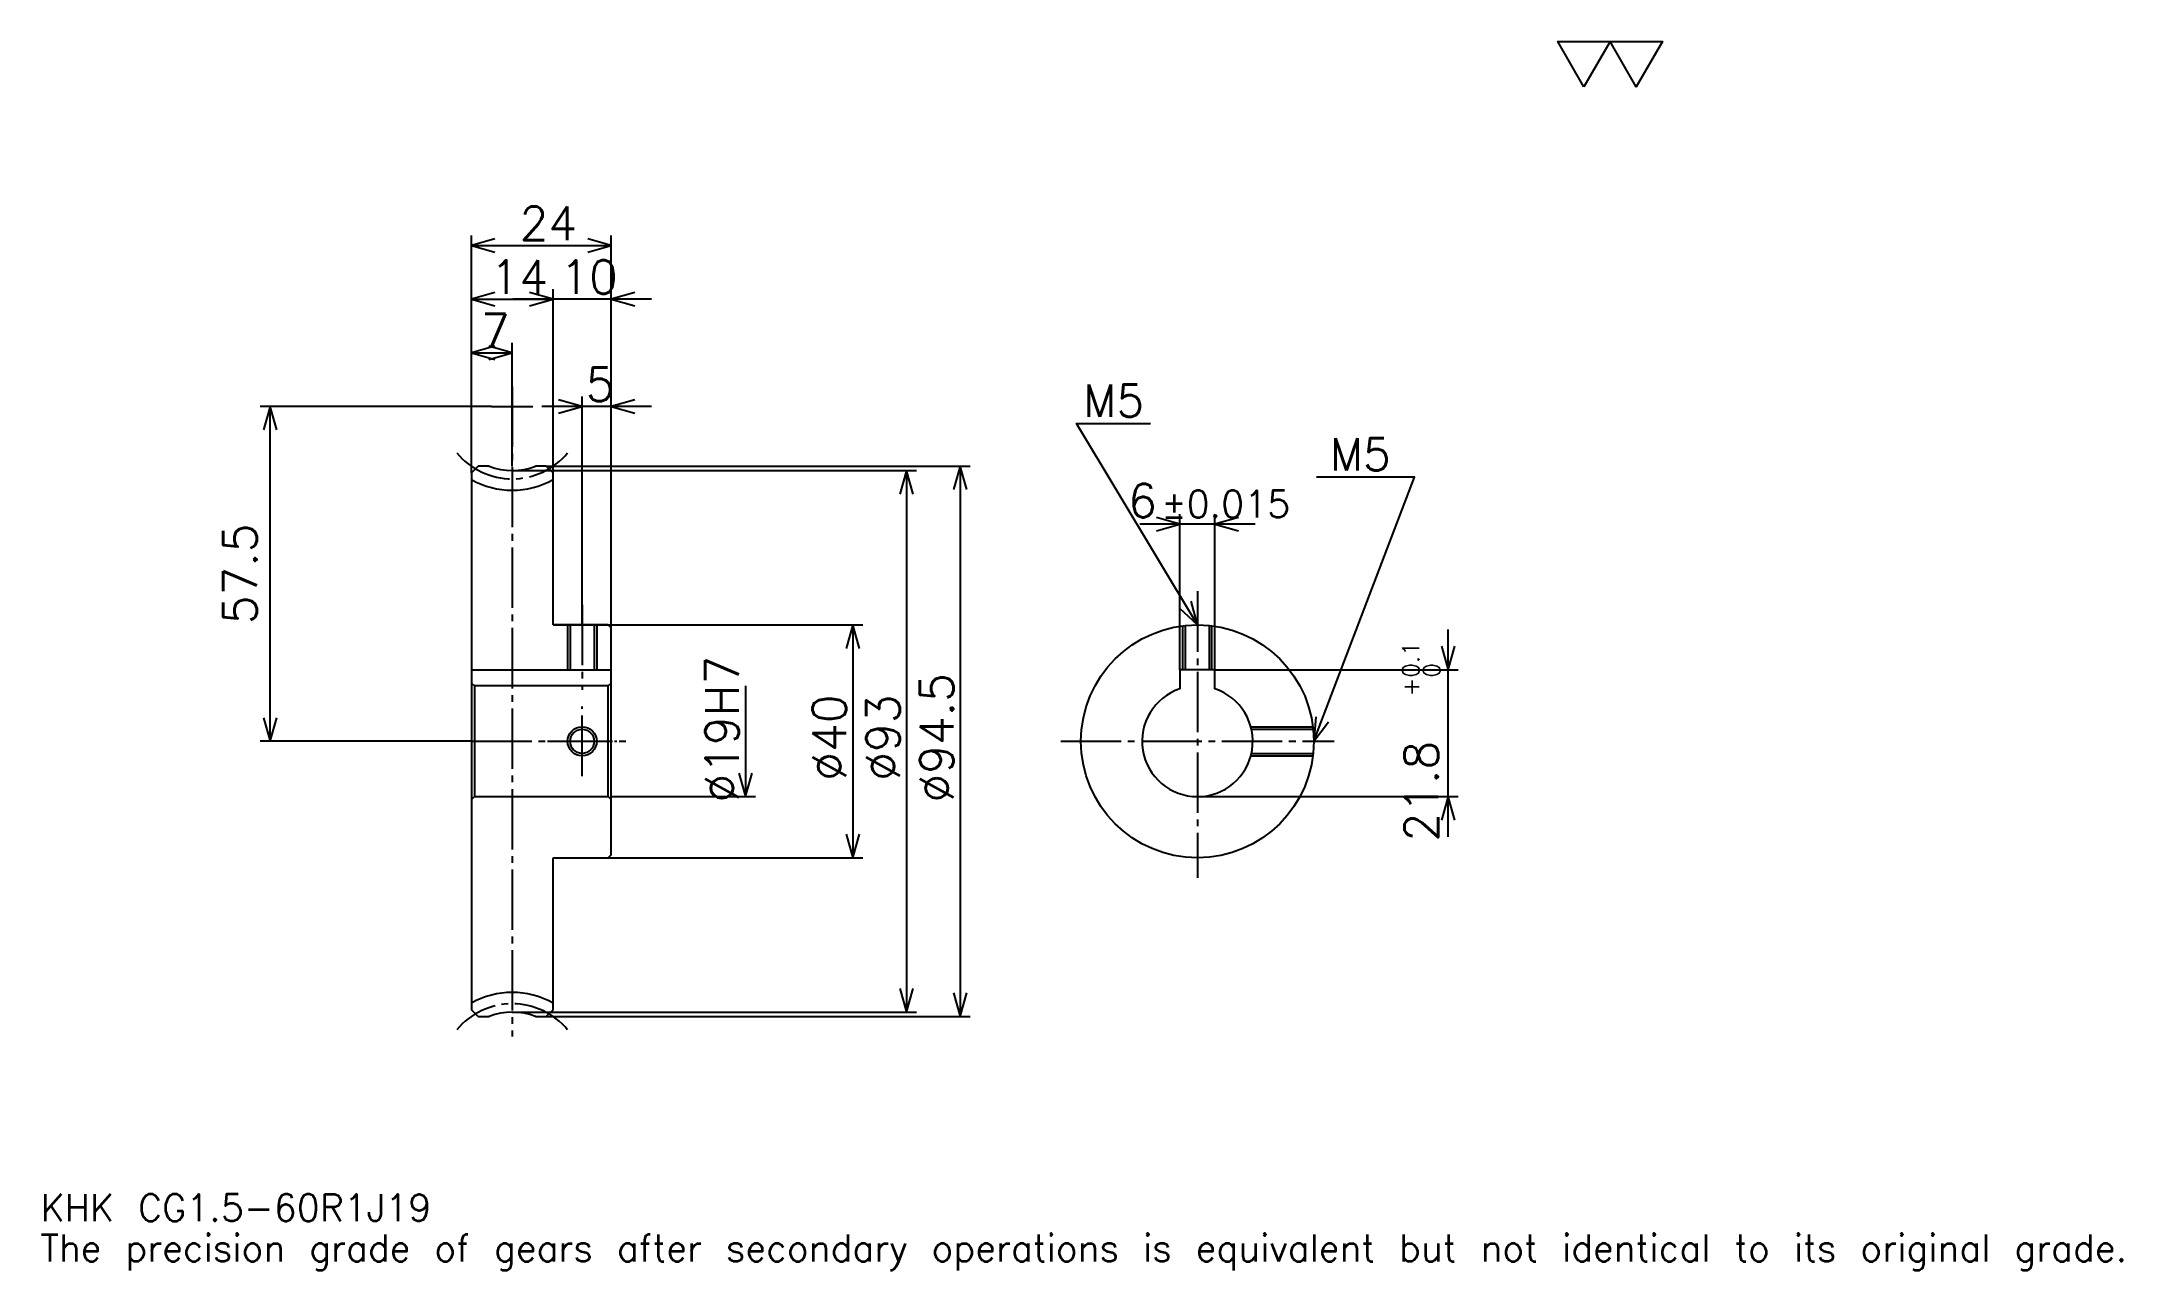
# Model space of a CAD drawing. Extents: x 12 to 369, y 4 to 215.
import ezdxf

# ---------------------------------------------------------------- set-up
doc = ezdxf.new("R2010")
doc.units = 0
doc.linetypes.add('DASHDOT', pattern=[13.829268, 10.371951, -1.152439, 1.152439, -1.152439])
doc.layers.get('0').update_dxf_attribs({"linetype": 'CONTINUOUS'})
doc.layers.add('DASHDOT', color=6, linetype='DASHDOT')
doc.styles.add('KANJI', font='TXT', dxfattribs={"bigfont": 'BIGFONT'})

msp = doc.modelspace()

# ---------------------------------------------------------------- linework, layer by layer
at = {"color": 5}
for p, q in [((85.548775, 142.326233), (85.548775, 181.963425)), ((85.548775, 180.234772), (109.548775, 180.234772)), ((109.548775, 142.326233), (109.548775, 181.963425)), ((99.548775, 142.326233), (99.548775, 172.743912)), ((85.548775, 171.015259), (99.548775, 171.015259)), ((116.463409, 171.015259), (92.63414, 171.015259)), ((85.548775, 161.795746), (92.548775, 161.795746)), ((92.548775, 142.326233), (92.548775, 163.524399)), ((104.548775, 142.326233), (104.548775, 154.304886)), ((89.006088, 152.576233), (49.246944, 152.576233)), ((50.975605, 95.076225), (50.975605, 152.576233)), ((116.463409, 152.576233), (97.63414, 152.576233)), ((85.548775, 141.173782), (85.548775, 142.326233)), ((92.548775, 141.576233), (109.548775, 141.576233)), ((98.396332, 142.326233), (109.548775, 142.326233)), ((99.548775, 141.173782), (99.548775, 142.326233)), ((104.548775, 115.076225), (104.548775, 142.326233)), ((104.548775, 115.076225), (104.548775, 142.326233)), ((109.548775, 142.326233), (171.204269, 142.326233)), ((109.548775, 114.576225), (109.548775, 142.326233)), ((109.548775, 141.576233), (161.984756, 141.576233)), ((160.256104, 141.576233), (160.256104, 48.576225)), ((169.475616, 142.326233), (169.475616, 47.826225)), ((220.134125, 132.362808), (200.304871, 132.362808)), ((207.219513, 107.376228), (207.219513, 134.091476)), ((213.219513, 107.376228), (213.219513, 134.091476)), ((99.548775, 115.076225), (109.548775, 115.076225)), ((109.548775, 115.076225), (152.765244, 115.076225)), ((151.036591, 115.076225), (151.036591, 75.076225)), ((253.26828, 78.661591), (253.26828, 114.290863)), ((213.219513, 107.376228), (254.996948, 107.376228)), ((132.597565, 104.576225), (132.597565, 85.576225)), ((85.548775, 95.076225), (49.246948, 95.076225)), ((109.548775, 85.576225), (134.326218, 85.576225)), ((210.219513, 85.576225), (254.996948, 85.576225)), ((99.548775, 75.076225), (109.548775, 75.076225)), ((109.548775, 75.076225), (152.765244, 75.076225)), ((92.548775, 48.576225), (109.548775, 48.576225)), ((98.396332, 47.826225), (109.548775, 47.826225)), ((109.548775, 48.576225), (161.984756, 48.576225)), ((109.548775, 47.826225), (171.204269, 47.826225))]:
    msp.add_line(p, q, dxfattribs=at)
at = {"color": 4}
for p, q in [((85.548775, 107.376228), (109.548775, 107.376228)), ((109.548775, 105.076225), (109.048775, 104.576225)), ((85.548775, 85.076225), (86.048775, 85.576225)), ((109.548775, 85.076225), (109.048775, 85.576225))]:
    msp.add_line(p, q, dxfattribs=at)
at = {"color": 7}
msp.add_lwpolyline([(276.585358, 207.439026), (272.090851, 215.229507), (290.068909, 215.229507), (285.574371, 207.439026), (281.079865, 215.229507), (276.585358, 207.439026)], dxfattribs=at)
at = {"color": 5}
for points in [[(89.582314, 181.387207), (85.548775, 180.234772), (89.582314, 179.082336)], [(105.515236, 179.082336), (109.548775, 180.234772), (105.515236, 181.387207)], [(89.582314, 172.167694), (85.548775, 171.015259), (89.582314, 169.862823)], [(95.515236, 169.862823), (99.548775, 171.015259), (95.515236, 172.167694)], [(95.515236, 169.862823), (99.548775, 171.015259), (95.515236, 172.167694)], [(113.582314, 172.167694), (109.548775, 171.015259), (113.582314, 169.862823)], [(89.582314, 162.948181), (85.548775, 161.795746), (89.582314, 160.643311)], [(88.515236, 160.643311), (92.548775, 161.795746), (88.515236, 162.948181)], [(100.515236, 151.423782), (104.548775, 152.576233), (100.515236, 153.728668)], [(113.582314, 153.728668), (109.548775, 152.576233), (113.582314, 151.423782)], [(52.128044, 148.542694), (50.975605, 152.576233), (49.823166, 148.542694)], [(210.219513, 115.076225), (189.475601, 149.649399), (202.152435, 149.649399)], [(161.408539, 137.542694), (160.256104, 141.576233), (159.103668, 137.542694)], [(170.628052, 138.292694), (169.475616, 142.326233), (168.323181, 138.292694)], [(230.219513, 95.076225), (247.506104, 140.429886), (230.680481, 140.429886)], [(203.185974, 131.210373), (207.219513, 132.362808), (203.185974, 133.515259)], [(217.253052, 133.515259), (213.219513, 132.362808), (217.253052, 131.210373)], [(207.156067, 117.942032), (210.219513, 115.076225), (209.132477, 119.127884)], [(152.189026, 111.042686), (151.036591, 115.076225), (149.884155, 111.042686)], [(252.115845, 111.40976), (253.26828, 107.376228), (254.420715, 111.40976)], [(49.823166, 99.109764), (50.975605, 95.076225), (52.128044, 99.109764)], [(230.579224, 99.255714), (230.219513, 95.076225), (232.732941, 98.434814)], [(131.445114, 89.609764), (132.597565, 85.576225), (133.75, 89.609764)], [(254.420715, 81.542694), (253.26828, 85.576225), (252.115845, 81.542694)], [(149.884155, 79.109764), (151.036591, 75.076225), (152.189026, 79.109764)], [(159.103668, 52.60976), (160.256104, 48.576225), (161.408539, 52.60976)], [(168.323181, 51.85976), (169.475616, 47.826225), (170.628052, 51.85976)]]:
    msp.add_lwpolyline(points, dxfattribs=at)
at = {"color": 4}
for points in [[(88.556595, 142.326233), (86.70121, 142.326233), (85.548775, 141.173782), (85.548775, 85.076225)], [(99.548775, 115.076225), (99.548775, 141.173782), (98.396332, 142.326233), (96.540955, 142.326233)], [(99.548775, 75.076225), (109.048775, 75.076225), (109.548775, 75.576225), (109.548775, 114.576225), (109.048775, 115.076225), (99.548775, 115.076225)], [(102.048775, 115.076225), (102.048775, 107.376228)], [(102.483772, 115.076225), (102.483772, 107.376228)], [(106.613777, 115.076225), (106.613777, 107.376228)], [(107.048775, 115.076225), (107.048775, 107.376228)], [(207.719513, 107.376228), (207.719513, 114.919357)], [(208.15451, 107.376228), (208.15451, 114.96933)], [(212.284515, 107.376228), (212.284515, 114.96933)], [(212.719513, 107.376228), (212.719513, 114.919357)], [(213.219513, 104.090103), (213.219513, 107.376228), (207.219513, 107.376228), (207.219513, 104.090103)], [(85.548775, 105.076225), (86.048775, 104.576225), (86.048775, 85.576225), (109.048775, 85.576225), (109.048775, 104.576225), (86.048775, 104.576225)], [(219.384644, 97.576225), (230.062653, 97.576225)], [(219.492371, 97.141228), (230.11261, 97.141228)], [(219.492371, 93.011223), (230.11261, 93.011223)], [(219.384644, 92.576225), (230.062653, 92.576225)], [(85.548775, 85.076225), (85.548775, 48.978664), (86.70121, 47.826225), (88.556595, 47.826225)], [(96.540955, 47.826225), (98.396332, 47.826225), (99.548775, 48.978664), (99.548775, 75.076225)]]:
    msp.add_lwpolyline(points, dxfattribs=at)
for centre, radius in [((210.219513, 95.076225), 20), ((104.548775, 95.076225), 2.065)]:
    msp.add_circle(centre, radius, dxfattribs=at)
at = {"color": 7}
msp.add_circle((104.548775, 95.076225), 2.5, dxfattribs=at)
at = {"color": 4}
for centre, radius, start, end in [((92.548775, 152.576233), 14.375, 240.85925873, 299.14074127), ((92.548775, 152.576233), 11, 248.72003407, 291.27996593), ((210.219513, 95.076225), 9.5, 108.40848033, 71.59151967), ((92.548775, 37.576225), 14.375, 60.85925873, 119.14074127), ((92.548775, 37.576225), 11, 68.72003407, 111.27996593)]:
    msp.add_arc(centre, radius, start, end, dxfattribs=at)
at = {"layer": 'DASHDOT', "color": 7}
for p, q in [((92.548775, 156.033539), (92.548775, 44.368908)), ((89.006088, 152.576233), (96.091461, 152.576233)), ((210.219513, 120.838425), (210.219513, 71.618912)), ((85.548775, 95.076225), (113.006088, 95.076225)), ((186.762192, 95.076225), (233.676819, 95.076225))]:
    msp.add_line(p, q, dxfattribs=at)
for points in [[(104.548775, 118.533539), (104.548775, 103.918907)], [(104.548775, 89.118912), (104.548775, 101.033539)], [(98.591461, 95.076225), (110.506088, 95.076225)]]:
    msp.add_lwpolyline(points, dxfattribs=at)
for centre, start, end in [((92.548775, 152.576233), 219.99999848, 320.00000553), ((92.548775, 37.576225), 39.99999447, 140.00000152)]:
    msp.add_arc(centre, 12.42, start, end, dxfattribs=at)

# ---------------------------------------------------------------- texts
at = {"color": 7, "style": 'KANJI'}
for s, height, p in [('24', 5.762195, (93.803345, 181.156708)), ('14', 5.762195, (88.803345, 171.937195)), ('10', 5.762195, (100.803345, 171.937195)), ('7', 5.762195, (87.176064, 162.717682)), ('5', 5.762195, (105.176064, 153.498169)), ('M5', 5.531708, (190.628052, 150.801834)), ('M5', 5.531708, (232.985352, 141.582321)), ('6', 5.762195, (198.325195, 133.515259)), ('%%p0.015', 4.609756, (204.029053, 133.515259)), ('KHK CG1.5-60R1J19', 4.609756, (11.52439, 12.676829)), ('The precision grade of gears after secondary operations is equivalent but not identical to its original grade.', 4.609756, (11.52439, 5.762195))]:
    msp.add_text(s, height=height, dxfattribs=at).set_placement(p)
for s, height, p in [('57.5', 5.762195, (48.670727, 115.18293)), ('0.1', 2.881098, (248.312805, 106.034035)), ('%%c19H7', 5.762195, (131.445114, 84.560219)), ('0', 2.881098, (251.885376, 106.034035)), ('%%c94.5', 5.762195, (168.323181, 84.560219)), ('+', 2.881098, (248.312805, 102.807205)), ('%%c40', 5.762195, (149.884155, 88.305649)), ('%%c93', 5.762195, (159.103668, 88.305649)), ('21.8', 5.762195, (251.539642, 77.866142))]:
    msp.add_text(s, height=height, rotation=90, dxfattribs=at).set_placement(p)

doc.saveas('drawing.dxf')
